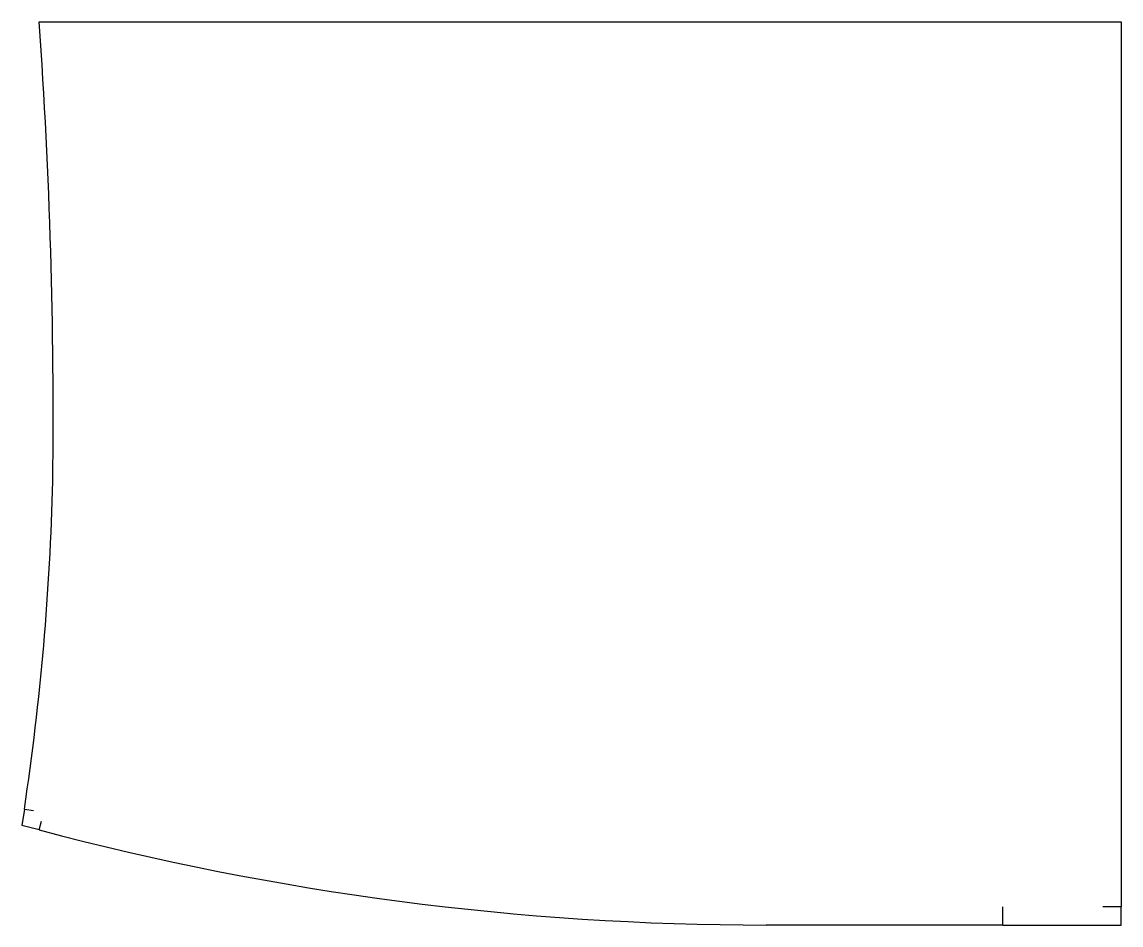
# Model space of a CAD drawing. Header units: millimetres. Extents: x 1284 to 1667, y 2165 to 2480.
import ezdxf

# ---------------------------------------------------------------- set-up
doc = ezdxf.new("R2010")
doc.units = ezdxf.units.MM
doc.layers.add('2_CUT_LINE', color=7, linetype='Continuous')

msp = doc.modelspace()

# ---------------------------------------------------------------- linework, layer by layer
at = {"layer": '2_CUT_LINE', "color": 5, "linetype": 'CONTINUOUS', "lineweight": 25, "true_color": 0x2465d8}
for p, q in [((1289.53, 2480.39), (1666.88, 2480.39)), ((1666.88, 2480.39), (1666.88, 2171.7)), ((1284.36, 2205.72), (1283.52, 2200.12)), ((1284.36, 2205.72), (1287.5, 2205.25)), ((1289.51, 2198.53), (1290.33, 2201.6)), ((1289.51, 2198.53), (1283.52, 2200.12)), ((1625.6, 2165.35), (1625.6, 2171.7)), ((1666.88, 2171.7), (1660.52, 2171.7)), ((1666.88, 2165.35), (1666.88, 2171.7)), ((1625.6, 2165.35), (1543.05, 2165.35)), ((1625.6, 2165.35), (1666.88, 2165.35))]:
    msp.add_line(p, q, dxfattribs=at)
for centre, radius, start, end in [((-629.46, 2343.38), 1923.87, 359.31089, 4.08368), ((365.69, 2342.97), 928.86, 351.50246, 358.59796), ((1543.05, 3150.65), 985.3, 255.08897, 270)]:
    msp.add_arc(centre, radius, start, end, dxfattribs=at)

doc.saveas('drawing.dxf')
